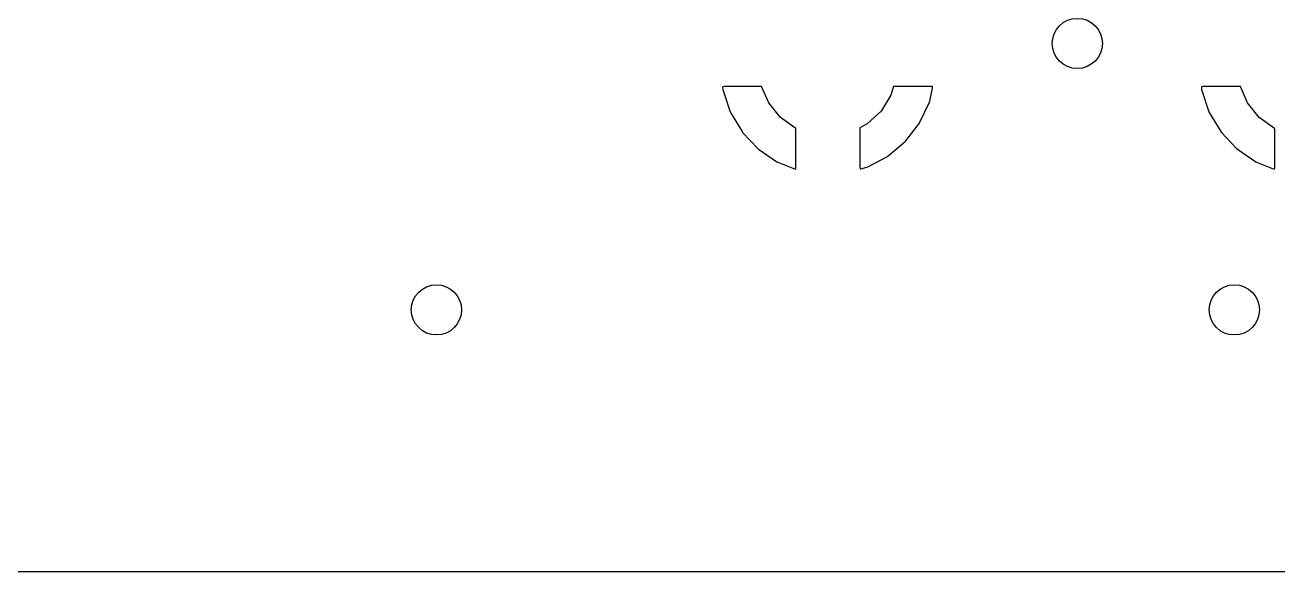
# Model space of a CAD drawing. Extents: x 2.37 to 5.13, y -5.38 to -2.62.
# Drawn here: x 3.3711 to 3.7637, y -5.3821 to -5.2108 of the extents above; entities that cross this region are included whole.
import ezdxf

# ---------------------------------------------------------------- set-up
doc = ezdxf.new("R2010")
doc.units = 0
doc.header["$MEASUREMENT"] = 0
doc.layers.add('BLACK', color=7, linetype='CONTINUOUS')

msp = doc.modelspace()

# ---------------------------------------------------------------- linework, layer by layer
at = {"layer": 'BLACK', "linetype": 'CONTINUOUS'}
for p, q in [((3.58975, -5.23014), (3.58967, -5.2303)), ((3.58967, -5.2303), (3.58974, -5.23101)), ((3.58974, -5.23101), (3.58981, -5.23131)), ((3.59015, -5.23), (3.58975, -5.23014)), ((3.58981, -5.23131), (3.59203, -5.23791)), ((3.60189, -5.23), (3.59015, -5.23)), ((3.60412, -5.23515), (3.60189, -5.23)), ((3.64322, -5.23), (3.64242, -5.23274)), ((3.65529, -5.23), (3.64322, -5.23)), ((3.65454, -5.23463), (3.65546, -5.2305)), ((3.65532, -5.23001), (3.65529, -5.23)), ((3.65541, -5.23009), (3.65532, -5.23001)), ((3.65543, -5.2303), (3.65541, -5.23009)), ((3.65546, -5.2305), (3.65543, -5.2303)), ((3.73975, -5.23014), (3.73967, -5.2303)), ((3.73967, -5.2303), (3.73974, -5.23101)), ((3.73974, -5.23101), (3.73981, -5.23131)), ((3.74015, -5.23), (3.73975, -5.23014)), ((3.73981, -5.23131), (3.74203, -5.23791)), ((3.75189, -5.23), (3.74015, -5.23)), ((3.75412, -5.23515), (3.75189, -5.23)), ((3.60781, -5.23972), (3.60412, -5.23515)), ((3.64242, -5.23274), (3.63932, -5.23774)), ((3.6515, -5.24123), (3.65444, -5.23493)), ((3.65444, -5.23493), (3.65454, -5.23463)), ((3.75781, -5.23972), (3.75412, -5.23515)), ((3.59203, -5.23791), (3.59216, -5.23819)), ((3.59216, -5.23819), (3.59574, -5.24415)), ((3.61261, -5.24313), (3.60781, -5.23972)), ((3.63932, -5.23774), (3.635, -5.24172)), ((3.74203, -5.23791), (3.74216, -5.23819)), ((3.74216, -5.23819), (3.74574, -5.24415)), ((3.76261, -5.24313), (3.75781, -5.23972)), ((3.59574, -5.24415), (3.59593, -5.2444)), ((3.59593, -5.2444), (3.60071, -5.24946)), ((3.61264, -5.24314), (3.61261, -5.24313)), ((3.61264, -5.25557), (3.61264, -5.24314)), ((3.635, -5.24172), (3.63264, -5.24292)), ((3.63264, -5.24292), (3.63264, -5.25538)), ((3.64711, -5.24703), (3.65134, -5.2415)), ((3.65134, -5.2415), (3.6515, -5.24123)), ((3.74574, -5.24415), (3.74593, -5.2444)), ((3.74593, -5.2444), (3.75071, -5.24946)), ((3.76264, -5.24314), (3.76261, -5.24313)), ((3.76264, -5.25557), (3.76264, -5.24314)), ((3.64158, -5.25174), (3.64689, -5.24725)), ((3.64689, -5.24725), (3.64711, -5.24703)), ((3.60071, -5.24946), (3.60095, -5.24966)), ((3.60095, -5.24966), (3.6067, -5.25357)), ((3.63517, -5.25516), (3.64132, -5.25192)), ((3.64132, -5.25192), (3.64158, -5.25174)), ((3.75071, -5.24946), (3.75095, -5.24966)), ((3.75095, -5.24966), (3.7567, -5.25357)), ((3.6067, -5.25357), (3.60698, -5.25372)), ((3.60698, -5.25372), (3.61216, -5.25579)), ((3.61216, -5.25579), (3.61257, -5.2558)), ((3.61257, -5.2558), (3.61264, -5.25557)), ((3.63264, -5.25538), (3.63278, -5.25577)), ((3.63278, -5.25577), (3.63285, -5.25581)), ((3.63285, -5.25581), (3.63295, -5.25581)), ((3.63295, -5.25581), (3.63488, -5.25528)), ((3.63488, -5.25528), (3.63517, -5.25516)), ((3.7567, -5.25357), (3.75698, -5.25372)), ((3.75698, -5.25372), (3.76216, -5.25579)), ((3.76216, -5.25579), (3.76257, -5.2558)), ((3.76257, -5.2558), (3.76264, -5.25557)), ((5.12919, -5.38211), (2.37081, -5.38211))]:
    msp.add_line(p, q, dxfattribs=at)
at = {"layer": 'BLACK'}
for centre in [(3.70079, -5.21654), (3.5, -5.3), (3.75, -5.3)]:
    msp.add_circle(centre, 0.00787, dxfattribs=at)

doc.saveas('drawing.dxf')
